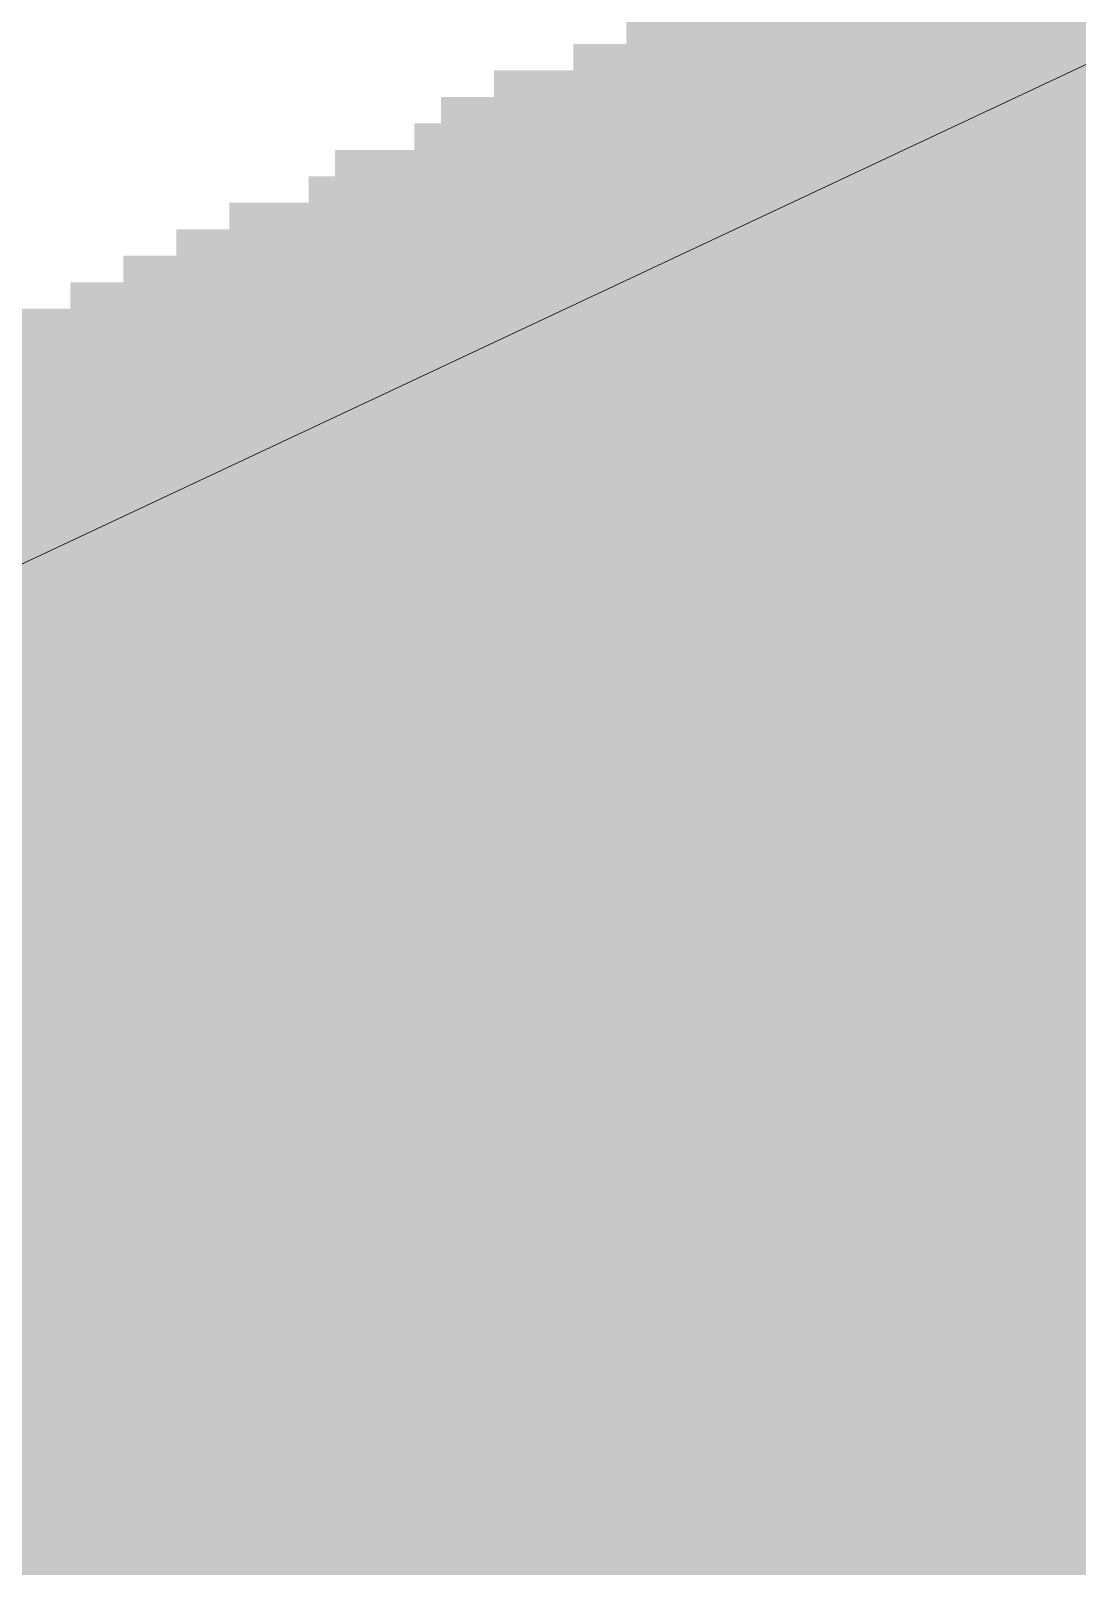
# Paper-space layout '03 3D Building and Roof' of a CAD drawing. Header units: millimetres. Extents: x 5 to 415, y 5 to 292.
# Drawn here: x 237.64 to 241.45, y 79 to 84.59 of the extents above; entities that cross this region are included whole.
import ezdxf

# ---------------------------------------------------------------- set-up
doc = ezdxf.new("R2010")
doc.units = ezdxf.units.MM
doc.layers.add('EXISTING', color=7, linetype='Continuous')
doc.layers.add('IMAGES', color=7, linetype='Continuous')

# ---------------------------------------------------------------- blocks, each defined once
blk = doc.blocks.new('SHEET_03')
at = {"layer": 'EXISTING', "color": 250, "lineweight": 9}
blk.add_line((226.0519, 77.2264), (265.0701, 95.5444), dxfattribs=at)
at = {"layer": 'IMAGES', "color": 7}
for points in [[(239.8036, 84.5424), (239.9, 84.5424), (239.8036, 84.6388), (239.9, 84.6388)], [(239.9, 84.5424), (239.9964, 84.5424), (239.9, 84.6388), (239.9964, 84.6388)], [(239.9964, 84.5424), (240.0927, 84.5424), (239.9964, 84.6388), (240.0927, 84.6388)], [(240.0927, 84.5424), (240.1891, 84.5424), (240.0927, 84.6388), (240.1891, 84.6388)], [(240.1891, 84.5424), (241.4418, 84.5424), (240.1891, 84.6388), (241.4418, 84.6388)], [(241.4418, 84.5424), (241.6345, 84.5424), (241.4418, 84.6388), (241.6345, 84.6388)], [(239.6109, 84.446), (239.7073, 84.446), (239.6109, 84.5424), (239.7073, 84.5424)], [(239.7073, 84.446), (239.8036, 84.446), (239.7073, 84.5424), (239.8036, 84.5424)], [(239.8036, 84.446), (239.9, 84.446), (239.8036, 84.5424), (239.9, 84.5424)], [(239.9, 84.446), (239.9964, 84.446), (239.9, 84.5424), (239.9964, 84.5424)], [(239.9964, 84.446), (240.0927, 84.446), (239.9964, 84.5424), (240.0927, 84.5424)], [(240.0927, 84.446), (241.1527, 84.446), (240.0927, 84.5424), (241.1527, 84.5424)], [(241.1527, 84.446), (241.2491, 84.446), (241.1527, 84.5424), (241.2491, 84.5424)], [(241.2491, 84.446), (241.3455, 84.446), (241.2491, 84.5424), (241.3455, 84.5424)], [(241.3455, 84.446), (241.4418, 84.446), (241.3455, 84.5424), (241.4418, 84.5424)], [(241.4418, 84.446), (241.5382, 84.446), (241.4418, 84.5424), (241.5382, 84.5424)], [(239.3218, 84.3496), (239.5145, 84.3496), (239.3218, 84.446), (239.5145, 84.446)], [(239.5145, 84.3496), (239.6109, 84.3496), (239.5145, 84.446), (239.6109, 84.446)], [(239.6109, 84.3496), (239.8036, 84.3496), (239.6109, 84.446), (239.8036, 84.446)], [(239.8036, 84.3496), (239.9, 84.3496), (239.8036, 84.446), (239.9, 84.446)], [(239.9, 84.3496), (241.0564, 84.3496), (239.9, 84.446), (241.0564, 84.446)], [(241.0564, 84.3496), (241.1527, 84.3496), (241.0564, 84.446), (241.1527, 84.446)], [(241.1527, 84.3496), (241.2491, 84.3496), (241.1527, 84.446), (241.2491, 84.446)], [(241.2491, 84.3496), (241.3455, 84.3496), (241.2491, 84.446), (241.3455, 84.446)], [(241.3455, 84.3496), (241.4418, 84.3496), (241.3455, 84.446), (241.4418, 84.446)], [(241.4418, 84.3496), (241.5382, 84.3496), (241.4418, 84.446), (241.5382, 84.446)], [(239.1291, 84.2532), (239.2255, 84.2532), (239.1291, 84.3496), (239.2255, 84.3496)], [(239.2255, 84.2532), (239.3218, 84.2532), (239.2255, 84.3496), (239.3218, 84.3496)], [(239.3218, 84.2532), (239.4182, 84.2532), (239.3218, 84.3496), (239.4182, 84.3496)], [(239.4182, 84.2532), (239.5145, 84.2532), (239.4182, 84.3496), (239.5145, 84.3496)], [(239.5145, 84.2532), (240.7673, 84.2532), (239.5145, 84.3496), (240.7673, 84.3496)], [(240.7673, 84.2532), (240.96, 84.2532), (240.7673, 84.3496), (240.96, 84.3496)], [(240.96, 84.2532), (241.0564, 84.2532), (240.96, 84.3496), (241.0564, 84.3496)], [(241.0564, 84.2532), (241.1527, 84.2532), (241.0564, 84.3496), (241.1527, 84.3496)], [(241.1527, 84.2532), (241.2491, 84.2532), (241.1527, 84.3496), (241.2491, 84.3496)], [(241.2491, 84.2532), (241.3455, 84.2532), (241.2491, 84.3496), (241.3455, 84.3496)], [(241.3455, 84.2532), (241.4418, 84.2532), (241.3455, 84.3496), (241.4418, 84.3496)], [(241.4418, 84.2532), (241.5382, 84.2532), (241.4418, 84.3496), (241.5382, 84.3496)], [(239.0327, 84.1568), (239.1291, 84.1568), (239.0327, 84.2532), (239.1291, 84.2532)], [(239.1291, 84.1568), (239.2255, 84.1568), (239.1291, 84.2532), (239.2255, 84.2532)], [(239.2255, 84.1568), (239.3218, 84.1568), (239.2255, 84.2532), (239.3218, 84.2532)], [(239.3218, 84.1568), (239.4182, 84.1568), (239.3218, 84.2532), (239.4182, 84.2532)], [(239.4182, 84.1568), (240.6709, 84.1568), (239.4182, 84.2532), (240.6709, 84.2532)], [(240.6709, 84.1568), (240.7673, 84.1568), (240.6709, 84.2532), (240.7673, 84.2532)], [(240.7673, 84.1568), (240.8636, 84.1568), (240.7673, 84.2532), (240.8636, 84.2532)], [(240.8636, 84.1568), (240.96, 84.1568), (240.8636, 84.2532), (240.96, 84.2532)], [(240.96, 84.1568), (241.1527, 84.1568), (240.96, 84.2532), (241.1527, 84.2532)], [(241.1527, 84.1568), (241.2491, 84.1568), (241.1527, 84.2532), (241.2491, 84.2532)], [(241.2491, 84.1568), (241.3455, 84.1568), (241.2491, 84.2532), (241.3455, 84.2532)], [(241.3455, 84.1568), (241.4418, 84.1568), (241.3455, 84.2532), (241.4418, 84.2532)], [(241.4418, 84.1568), (243.1764, 84.1568), (241.4418, 84.2532), (243.1764, 84.2532)], [(238.7436, 84.0604), (238.9364, 84.0604), (238.7436, 84.1568), (238.9364, 84.1568)], [(238.9364, 84.0604), (239.1291, 84.0604), (238.9364, 84.1568), (239.1291, 84.1568)], [(239.1291, 84.0604), (239.2255, 84.0604), (239.1291, 84.1568), (239.2255, 84.1568)], [(239.2255, 84.0604), (239.3218, 84.0604), (239.2255, 84.1568), (239.3218, 84.1568)], [(239.3218, 84.0604), (240.2855, 84.0604), (239.3218, 84.1568), (240.2855, 84.1568)], [(240.2855, 84.0604), (240.3818, 84.0604), (240.2855, 84.1568), (240.3818, 84.1568)], [(240.3818, 84.0604), (240.5745, 84.0604), (240.3818, 84.1568), (240.5745, 84.1568)], [(240.5745, 84.0604), (240.6709, 84.0604), (240.5745, 84.1568), (240.6709, 84.1568)], [(240.6709, 84.0604), (240.7673, 84.0604), (240.6709, 84.1568), (240.7673, 84.1568)], [(240.7673, 84.0604), (240.8636, 84.0604), (240.7673, 84.1568), (240.8636, 84.1568)], [(240.8636, 84.0604), (240.96, 84.0604), (240.8636, 84.1568), (240.96, 84.1568)], [(240.96, 84.0604), (241.2491, 84.0604), (240.96, 84.1568), (241.2491, 84.1568)], [(241.2491, 84.0604), (242.9836, 84.0604), (241.2491, 84.1568), (242.9836, 84.1568)], [(238.6473, 83.964), (238.7436, 83.964), (238.6473, 84.0604), (238.7436, 84.0604)], [(238.7436, 83.964), (238.9364, 83.964), (238.7436, 84.0604), (238.9364, 84.0604)], [(238.9364, 83.964), (239.0327, 83.964), (238.9364, 84.0604), (239.0327, 84.0604)], [(239.0327, 83.964), (240.1891, 83.964), (239.0327, 84.0604), (240.1891, 84.0604)], [(240.1891, 83.964), (240.2855, 83.964), (240.1891, 84.0604), (240.2855, 84.0604)], [(240.2855, 83.964), (240.3818, 83.964), (240.2855, 84.0604), (240.3818, 84.0604)], [(240.3818, 83.964), (240.4782, 83.964), (240.3818, 84.0604), (240.4782, 84.0604)], [(240.4782, 83.8676), (240.5745, 83.8676), (240.4782, 84.0604), (240.5745, 84.0604)], [(240.5745, 83.964), (240.6709, 83.964), (240.5745, 84.0604), (240.6709, 84.0604)], [(240.6709, 83.964), (240.8636, 83.964), (240.6709, 84.0604), (240.8636, 84.0604)], [(240.8636, 83.964), (240.96, 83.964), (240.8636, 84.0604), (240.96, 84.0604)], [(240.96, 83.964), (242.8873, 83.964), (240.96, 84.0604), (242.8873, 84.0604)], [(238.3582, 83.8676), (238.4545, 83.8676), (238.3582, 83.964), (238.4545, 83.964)], [(238.4545, 83.8676), (238.5509, 83.8676), (238.4545, 83.964), (238.5509, 83.964)], [(238.5509, 83.8676), (238.7436, 83.8676), (238.5509, 83.964), (238.7436, 83.964)], [(238.7436, 83.8676), (238.9364, 83.8676), (238.7436, 83.964), (238.9364, 83.964)], [(238.9364, 83.8676), (239.9, 83.8676), (238.9364, 83.964), (239.9, 83.964)], [(239.9, 83.8676), (240.0927, 83.8676), (239.9, 83.964), (240.0927, 83.964)], [(240.0927, 83.8676), (240.1891, 83.8676), (240.0927, 83.964), (240.1891, 83.964)], [(240.1891, 83.8676), (240.2855, 83.8676), (240.1891, 83.964), (240.2855, 83.964)], [(240.2855, 83.8676), (240.4782, 83.8676), (240.2855, 83.964), (240.4782, 83.964)], [(240.5745, 83.8676), (240.6709, 83.8676), (240.5745, 83.964), (240.6709, 83.964)], [(240.6709, 83.8676), (240.8636, 83.8676), (240.6709, 83.964), (240.8636, 83.964)], [(240.8636, 83.8676), (242.5018, 83.8676), (240.8636, 83.964), (242.5018, 83.964)], [(238.1655, 83.7712), (238.2618, 83.7712), (238.1655, 83.8676), (238.2618, 83.8676)], [(238.2618, 83.7712), (238.3582, 83.7712), (238.2618, 83.8676), (238.3582, 83.8676)], [(238.3582, 83.7712), (238.4545, 83.7712), (238.3582, 83.8676), (238.4545, 83.8676)], [(238.4545, 83.7712), (239.7073, 83.7712), (238.4545, 83.8676), (239.7073, 83.8676)], [(239.7073, 83.6748), (239.8036, 83.6748), (239.7073, 83.8676), (239.8036, 83.8676)], [(239.8036, 83.7712), (239.9, 83.7712), (239.8036, 83.8676), (239.9, 83.8676)], [(239.9, 83.7712), (239.9964, 83.7712), (239.9, 83.8676), (239.9964, 83.8676)], [(239.9964, 83.7712), (240.0927, 83.7712), (239.9964, 83.8676), (240.0927, 83.8676)], [(240.0927, 83.6748), (240.1891, 83.6748), (240.0927, 83.8676), (240.1891, 83.8676)], [(240.1891, 83.7712), (240.2855, 83.7712), (240.1891, 83.8676), (240.2855, 83.8676)], [(240.2855, 83.7712), (240.3818, 83.7712), (240.2855, 83.8676), (240.3818, 83.8676)], [(240.3818, 83.7712), (240.4782, 83.7712), (240.3818, 83.8676), (240.4782, 83.8676)], [(240.4782, 83.7712), (240.5745, 83.7712), (240.4782, 83.8676), (240.5745, 83.8676)], [(240.5745, 83.7712), (242.5018, 83.7712), (240.5745, 83.8676), (242.5018, 83.8676)], [(237.9727, 83.6748), (238.0691, 83.6748), (237.9727, 83.7712), (238.0691, 83.7712)], [(238.0691, 83.6748), (238.1655, 83.6748), (238.0691, 83.7712), (238.1655, 83.7712)], [(238.1655, 83.6748), (238.2618, 83.6748), (238.1655, 83.7712), (238.2618, 83.7712)], [(238.2618, 83.6748), (238.3582, 83.6748), (238.2618, 83.7712), (238.3582, 83.7712)], [(238.3582, 83.6748), (239.6109, 83.6748), (238.3582, 83.7712), (239.6109, 83.7712)], [(239.6109, 83.6748), (239.7073, 83.6748), (239.6109, 83.7712), (239.7073, 83.7712)], [(239.8036, 83.6748), (239.9, 83.6748), (239.8036, 83.7712), (239.9, 83.7712)], [(239.9, 83.6748), (240.0927, 83.6748), (239.9, 83.7712), (240.0927, 83.7712)], [(240.1891, 83.6748), (240.2855, 83.6748), (240.1891, 83.7712), (240.2855, 83.7712)], [(240.2855, 83.6748), (240.3818, 83.6748), (240.2855, 83.7712), (240.3818, 83.7712)], [(240.3818, 83.6748), (242.4055, 83.6748), (240.3818, 83.7712), (242.4055, 83.7712)], [(237.78, 83.5784), (237.8764, 83.5784), (237.78, 83.6748), (237.8764, 83.6748)], [(237.8764, 83.5784), (237.9727, 83.5784), (237.8764, 83.6748), (237.9727, 83.6748)], [(237.9727, 83.5784), (238.0691, 83.5784), (237.9727, 83.6748), (238.0691, 83.6748)], [(238.0691, 83.5784), (238.1655, 83.5784), (238.0691, 83.6748), (238.1655, 83.6748)], [(238.1655, 83.5784), (239.3218, 83.5784), (238.1655, 83.6748), (239.3218, 83.6748)], [(239.3218, 83.5784), (239.4182, 83.5784), (239.3218, 83.6748), (239.4182, 83.6748)], [(239.4182, 83.5784), (239.5145, 83.5784), (239.4182, 83.6748), (239.5145, 83.6748)], [(239.5145, 83.5784), (239.6109, 83.5784), (239.5145, 83.6748), (239.6109, 83.6748)], [(239.6109, 83.5784), (239.7073, 83.5784), (239.6109, 83.6748), (239.7073, 83.6748)], [(239.7073, 83.5784), (239.9964, 83.5784), (239.7073, 83.6748), (239.9964, 83.6748)], [(239.9964, 83.5784), (240.1891, 83.5784), (239.9964, 83.6748), (240.1891, 83.6748)], [(240.1891, 83.5784), (242.1164, 83.5784), (240.1891, 83.6748), (242.1164, 83.6748)], [(237.4909, 83.482), (237.6836, 83.482), (237.4909, 83.5784), (237.6836, 83.5784)], [(237.6836, 83.482), (237.78, 83.482), (237.6836, 83.5784), (237.78, 83.5784)], [(237.78, 83.482), (237.9727, 83.482), (237.78, 83.5784), (237.9727, 83.5784)], [(237.9727, 83.482), (239.1291, 83.482), (237.9727, 83.5784), (239.1291, 83.5784)], [(239.1291, 83.482), (239.2255, 83.482), (239.1291, 83.5784), (239.2255, 83.5784)], [(239.2255, 83.482), (239.3218, 83.482), (239.2255, 83.5784), (239.3218, 83.5784)], [(239.3218, 83.482), (239.4182, 83.482), (239.3218, 83.5784), (239.4182, 83.5784)], [(239.4182, 83.482), (239.5145, 83.482), (239.4182, 83.5784), (239.5145, 83.5784)], [(239.5145, 83.482), (239.6109, 83.482), (239.5145, 83.5784), (239.6109, 83.5784)], [(239.6109, 83.482), (239.7073, 83.482), (239.6109, 83.5784), (239.7073, 83.5784)], [(239.7073, 83.482), (239.8036, 83.482), (239.7073, 83.5784), (239.8036, 83.5784)], [(239.8036, 83.482), (239.9964, 83.482), (239.8036, 83.5784), (239.9964, 83.5784)], [(239.9964, 83.482), (241.8273, 83.482), (239.9964, 83.5784), (241.8273, 83.5784)], [(237.5873, 83.3856), (237.78, 83.3856), (237.5873, 83.482), (237.78, 83.482)], [(237.78, 83.3856), (238.9364, 83.3856), (237.78, 83.482), (238.9364, 83.482)], [(238.9364, 83.3856), (239.0327, 83.3856), (238.9364, 83.482), (239.0327, 83.482)], [(239.0327, 83.3856), (239.1291, 83.3856), (239.0327, 83.482), (239.1291, 83.482)], [(239.1291, 83.3856), (239.2255, 83.3856), (239.1291, 83.482), (239.2255, 83.482)], [(239.2255, 83.3856), (239.5145, 83.3856), (239.2255, 83.482), (239.5145, 83.482)], [(239.5145, 83.3856), (239.6109, 83.3856), (239.5145, 83.482), (239.6109, 83.482)], [(239.6109, 83.3856), (239.7073, 83.3856), (239.6109, 83.482), (239.7073, 83.482)], [(239.7073, 83.3856), (241.6345, 83.3856), (239.7073, 83.482), (241.6345, 83.482)], [(237.5873, 83.2892), (238.7436, 83.2892), (237.5873, 83.3856), (238.7436, 83.3856)], [(238.7436, 83.2892), (238.84, 83.2892), (238.7436, 83.3856), (238.84, 83.3856)], [(238.84, 83.2892), (238.9364, 83.2892), (238.84, 83.3856), (238.9364, 83.3856)], [(238.9364, 83.2892), (239.0327, 83.2892), (238.9364, 83.3856), (239.0327, 83.3856)], [(239.0327, 83.2892), (239.1291, 83.2892), (239.0327, 83.3856), (239.1291, 83.3856)], [(239.1291, 83.2892), (239.2255, 83.2892), (239.1291, 83.3856), (239.2255, 83.3856)], [(239.2255, 83.2892), (239.3218, 83.2892), (239.2255, 83.3856), (239.3218, 83.3856)], [(239.3218, 83.2892), (239.4182, 83.2892), (239.3218, 83.3856), (239.4182, 83.3856)], [(239.4182, 83.2892), (239.5145, 83.2892), (239.4182, 83.3856), (239.5145, 83.3856)], [(239.5145, 83.2892), (241.2491, 83.2892), (239.5145, 83.3856), (241.2491, 83.3856)], [(241.2491, 83.2892), (241.3455, 83.2892), (241.2491, 83.3856), (241.3455, 83.3856)], [(241.3455, 83.2892), (241.5382, 83.2892), (241.3455, 83.3856), (241.5382, 83.3856)], [(237.2982, 83.1928), (238.5509, 83.1928), (237.2982, 83.2892), (238.5509, 83.2892)], [(238.5509, 83.1928), (238.6473, 83.1928), (238.5509, 83.2892), (238.6473, 83.2892)], [(238.6473, 83.1928), (238.7436, 83.1928), (238.6473, 83.2892), (238.7436, 83.2892)], [(238.7436, 83.1928), (238.84, 83.1928), (238.7436, 83.2892), (238.84, 83.2892)], [(238.84, 83.1928), (239.1291, 83.1928), (238.84, 83.2892), (239.1291, 83.2892)], [(239.1291, 83.1928), (239.2255, 83.1928), (239.1291, 83.2892), (239.2255, 83.2892)], [(239.2255, 83.1928), (239.4182, 83.1928), (239.2255, 83.2892), (239.4182, 83.2892)], [(239.4182, 83.1928), (241.2491, 83.1928), (239.4182, 83.2892), (241.2491, 83.2892)], [(241.2491, 83.1928), (241.3455, 83.1928), (241.2491, 83.2892), (241.3455, 83.2892)], [(241.3455, 83.0964), (241.4418, 83.0964), (241.3455, 83.2892), (241.4418, 83.2892)], [(241.4418, 83.1928), (241.5382, 83.1928), (241.4418, 83.2892), (241.5382, 83.2892)], [(237.1055, 83.0964), (238.3582, 83.0964), (237.1055, 83.1928), (238.3582, 83.1928)], [(238.3582, 83.0964), (238.4545, 83.0964), (238.3582, 83.1928), (238.4545, 83.1928)], [(238.4545, 83.0964), (238.5509, 83.0964), (238.4545, 83.1928), (238.5509, 83.1928)], [(238.5509, 83.0964), (238.6473, 83.0964), (238.5509, 83.1928), (238.6473, 83.1928)], [(238.6473, 83.0964), (238.7436, 83.0964), (238.6473, 83.1928), (238.7436, 83.1928)], [(238.7436, 83.0964), (238.84, 83.0964), (238.7436, 83.1928), (238.84, 83.1928)], [(238.84, 83.0964), (238.9364, 83.0964), (238.84, 83.1928), (238.9364, 83.1928)], [(238.9364, 83.0964), (239.0327, 83.0964), (238.9364, 83.1928), (239.0327, 83.1928)], [(239.0327, 83.0964), (239.1291, 83.0964), (239.0327, 83.1928), (239.1291, 83.1928)], [(239.1291, 83.0964), (241.1527, 83.0964), (239.1291, 83.1928), (241.1527, 83.1928)], [(241.1527, 83.0964), (241.2491, 83.0964), (241.1527, 83.1928), (241.2491, 83.1928)], [(241.2491, 83.0964), (241.3455, 83.0964), (241.2491, 83.1928), (241.3455, 83.1928)], [(241.4418, 83.0964), (246.1636, 83.0964), (241.4418, 83.1928), (246.1636, 83.1928)], [(237.0091, 83), (238.1655, 83), (237.0091, 83.0964), (238.1655, 83.0964)], [(238.1655, 83), (238.2618, 83), (238.1655, 83.0964), (238.2618, 83.0964)], [(238.2618, 83), (238.3582, 83), (238.2618, 83.0964), (238.3582, 83.0964)], [(238.3582, 83), (238.4545, 83), (238.3582, 83.0964), (238.4545, 83.0964)], [(238.4545, 83), (238.5509, 83), (238.4545, 83.0964), (238.5509, 83.0964)], [(238.5509, 83), (238.6473, 83), (238.5509, 83.0964), (238.6473, 83.0964)], [(238.6473, 83), (238.7436, 83), (238.6473, 83.0964), (238.7436, 83.0964)], [(238.7436, 83), (238.84, 83), (238.7436, 83.0964), (238.84, 83.0964)], [(238.84, 83), (239.0327, 83), (238.84, 83.0964), (239.0327, 83.0964)], [(239.0327, 83), (240.8636, 83), (239.0327, 83.0964), (240.8636, 83.0964)], [(240.8636, 83), (240.96, 83), (240.8636, 83.0964), (240.96, 83.0964)], [(240.96, 83), (241.0564, 83), (240.96, 83.0964), (241.0564, 83.0964)], [(241.0564, 83), (241.1527, 83), (241.0564, 83.0964), (241.1527, 83.0964)], [(241.1527, 83), (241.2491, 83), (241.1527, 83.0964), (241.2491, 83.0964)], [(241.2491, 83), (241.3455, 83), (241.2491, 83.0964), (241.3455, 83.0964)], [(241.3455, 83), (246.1636, 83), (241.3455, 83.0964), (246.1636, 83.0964)], [(236.72, 82.9036), (237.8764, 82.9036), (236.72, 83), (237.8764, 83)], [(237.8764, 82.9036), (238.0691, 82.9036), (237.8764, 83), (238.0691, 83)], [(238.0691, 82.9036), (238.1655, 82.9036), (238.0691, 83), (238.1655, 83)], [(238.1655, 82.9036), (238.2618, 82.9036), (238.1655, 83), (238.2618, 83)], [(238.2618, 82.9036), (238.3582, 82.9036), (238.2618, 83), (238.3582, 83)], [(238.3582, 82.9036), (238.4545, 82.9036), (238.3582, 83), (238.4545, 83)], [(238.4545, 82.9036), (238.5509, 82.9036), (238.4545, 83), (238.5509, 83)], [(238.5509, 82.9036), (238.6473, 82.9036), (238.5509, 83), (238.6473, 83)], [(238.6473, 82.9036), (240.6709, 82.9036), (238.6473, 83), (240.6709, 83)], [(240.6709, 82.9036), (240.8636, 82.9036), (240.6709, 83), (240.8636, 83)], [(240.8636, 82.9036), (240.96, 82.9036), (240.8636, 83), (240.96, 83)], [(240.96, 82.8072), (245.7782, 82.8072), (240.96, 83), (245.7782, 83)], [(236.5273, 82.8072), (237.78, 82.8072), (236.5273, 82.9036), (237.78, 82.9036)], [(237.78, 82.8072), (237.8764, 82.8072), (237.78, 82.9036), (237.8764, 82.9036)], [(237.8764, 82.8072), (237.9727, 82.8072), (237.8764, 82.9036), (237.9727, 82.9036)], [(237.9727, 82.8072), (238.0691, 82.8072), (237.9727, 82.9036), (238.0691, 82.9036)], [(238.0691, 82.8072), (238.1655, 82.8072), (238.0691, 82.9036), (238.1655, 82.9036)], [(238.1655, 82.8072), (238.2618, 82.8072), (238.1655, 82.9036), (238.2618, 82.9036)], [(238.2618, 82.8072), (238.3582, 82.8072), (238.2618, 82.9036), (238.3582, 82.9036)], [(238.3582, 82.8072), (238.4545, 82.8072), (238.3582, 82.9036), (238.4545, 82.9036)], [(238.4545, 82.8072), (238.5509, 82.8072), (238.4545, 82.9036), (238.5509, 82.9036)], [(238.5509, 82.8072), (240.3818, 82.8072), (238.5509, 82.9036), (240.3818, 82.9036)], [(240.3818, 82.8072), (240.4782, 82.8072), (240.3818, 82.9036), (240.4782, 82.9036)], [(240.4782, 82.8072), (240.5745, 82.8072), (240.4782, 82.9036), (240.5745, 82.9036)], [(240.5745, 82.8072), (240.6709, 82.8072), (240.5745, 82.9036), (240.6709, 82.9036)], [(240.6709, 82.8072), (240.8636, 82.8072), (240.6709, 82.9036), (240.8636, 82.9036)], [(240.8636, 82.8072), (240.96, 82.8072), (240.8636, 82.9036), (240.96, 82.9036)], [(237.4909, 82.7108), (237.6836, 82.7108), (237.4909, 82.8072), (237.6836, 82.8072)], [(237.6836, 82.7108), (237.78, 82.7108), (237.6836, 82.8072), (237.78, 82.8072)], [(237.78, 82.7108), (237.8764, 82.7108), (237.78, 82.8072), (237.8764, 82.8072)], [(237.8764, 82.7108), (237.9727, 82.7108), (237.8764, 82.8072), (237.9727, 82.8072)], [(237.9727, 82.7108), (238.0691, 82.7108), (237.9727, 82.8072), (238.0691, 82.8072)], [(238.0691, 82.7108), (238.1655, 82.7108), (238.0691, 82.8072), (238.1655, 82.8072)], [(238.1655, 82.7108), (238.2618, 82.7108), (238.1655, 82.8072), (238.2618, 82.8072)], [(238.2618, 82.7108), (240.2855, 82.7108), (238.2618, 82.8072), (240.2855, 82.8072)], [(240.2855, 82.7108), (240.3818, 82.7108), (240.2855, 82.8072), (240.3818, 82.8072)], [(240.3818, 82.7108), (240.4782, 82.7108), (240.3818, 82.8072), (240.4782, 82.8072)], [(240.4782, 82.7108), (240.6709, 82.7108), (240.4782, 82.8072), (240.6709, 82.8072)], [(240.6709, 82.7108), (245.3927, 82.7108), (240.6709, 82.8072), (245.3927, 82.8072)], [(237.5873, 82.6144), (237.6836, 82.6144), (237.5873, 82.7108), (237.6836, 82.7108)], [(237.6836, 82.6144), (237.78, 82.6144), (237.6836, 82.7108), (237.78, 82.7108)], [(237.78, 82.6144), (237.8764, 82.6144), (237.78, 82.7108), (237.8764, 82.7108)], [(237.8764, 82.6144), (237.9727, 82.6144), (237.8764, 82.7108), (237.9727, 82.7108)], [(237.9727, 82.6144), (238.1655, 82.6144), (237.9727, 82.7108), (238.1655, 82.7108)], [(238.1655, 82.6144), (239.9964, 82.6144), (238.1655, 82.7108), (239.9964, 82.7108)], [(239.9964, 82.6144), (240.0927, 82.6144), (239.9964, 82.7108), (240.0927, 82.7108)], [(240.0927, 82.6144), (240.1891, 82.6144), (240.0927, 82.7108), (240.1891, 82.7108)], [(240.1891, 82.6144), (240.2855, 82.6144), (240.1891, 82.7108), (240.2855, 82.7108)], [(240.2855, 82.6144), (240.3818, 82.6144), (240.2855, 82.7108), (240.3818, 82.7108)], [(240.3818, 82.6144), (245.2, 82.6144), (240.3818, 82.7108), (245.2, 82.7108)], [(237.5873, 82.518), (237.6836, 82.518), (237.5873, 82.6144), (237.6836, 82.6144)], [(237.6836, 82.518), (237.78, 82.518), (237.6836, 82.6144), (237.78, 82.6144)], [(237.78, 82.518), (237.9727, 82.518), (237.78, 82.6144), (237.9727, 82.6144)], [(237.9727, 82.518), (239.9964, 82.518), (237.9727, 82.6144), (239.9964, 82.6144)], [(239.9964, 82.518), (240.0927, 82.518), (239.9964, 82.6144), (240.0927, 82.6144)], [(240.0927, 82.518), (240.1891, 82.518), (240.0927, 82.6144), (240.1891, 82.6144)], [(240.1891, 82.518), (245.1036, 82.518), (240.1891, 82.6144), (245.1036, 82.6144)], [(237.5873, 82.4216), (237.6836, 82.4216), (237.5873, 82.518), (237.6836, 82.518)], [(237.6836, 82.4216), (239.4182, 82.4216), (237.6836, 82.518), (239.4182, 82.518)], [(239.4182, 82.4216), (239.5145, 82.4216), (239.4182, 82.518), (239.5145, 82.518)], [(239.5145, 82.4216), (239.7073, 82.4216), (239.5145, 82.518), (239.7073, 82.518)], [(239.7073, 82.4216), (239.8036, 82.4216), (239.7073, 82.518), (239.8036, 82.518)], [(239.8036, 82.4216), (239.9, 82.4216), (239.8036, 82.518), (239.9, 82.518)], [(239.9, 82.4216), (239.9964, 82.4216), (239.9, 82.518), (239.9964, 82.518)], [(239.9964, 82.4216), (240.0927, 82.4216), (239.9964, 82.518), (240.0927, 82.518)], [(240.0927, 82.4216), (244.8145, 82.4216), (240.0927, 82.518), (244.8145, 82.518)], [(237.4909, 82.3252), (239.3218, 82.3252), (237.4909, 82.4216), (239.3218, 82.4216)], [(239.3218, 82.3252), (239.6109, 82.3252), (239.3218, 82.4216), (239.6109, 82.4216)], [(239.6109, 82.3252), (239.7073, 82.3252), (239.6109, 82.4216), (239.7073, 82.4216)], [(239.7073, 82.3252), (239.8036, 82.3252), (239.7073, 82.4216), (239.8036, 82.4216)], [(239.8036, 82.3252), (244.6218, 82.3252), (239.8036, 82.4216), (244.6218, 82.4216)], [(237.2982, 82.2288), (238.9364, 82.2288), (237.2982, 82.3252), (238.9364, 82.3252)], [(238.9364, 82.2288), (239.0327, 82.2288), (238.9364, 82.3252), (239.0327, 82.3252)], [(239.0327, 82.2288), (239.2255, 82.2288), (239.0327, 82.3252), (239.2255, 82.3252)], [(239.2255, 82.2288), (239.3218, 82.2288), (239.2255, 82.3252), (239.3218, 82.3252)], [(239.3218, 82.2288), (239.5145, 82.2288), (239.3218, 82.3252), (239.5145, 82.3252)], [(239.5145, 82.2288), (239.7073, 82.2288), (239.5145, 82.3252), (239.7073, 82.3252)], [(239.7073, 82.2288), (244.3327, 82.2288), (239.7073, 82.3252), (244.3327, 82.3252)], [(237.1055, 82.1324), (238.84, 82.1324), (237.1055, 82.2288), (238.84, 82.2288)], [(238.84, 82.1324), (238.9364, 82.1324), (238.84, 82.2288), (238.9364, 82.2288)], [(238.9364, 82.036), (239.1291, 82.036), (238.9364, 82.2288), (239.1291, 82.2288)], [(239.1291, 82.1324), (239.3218, 82.1324), (239.1291, 82.2288), (239.3218, 82.2288)], [(239.3218, 82.1324), (239.4182, 82.1324), (239.3218, 82.2288), (239.4182, 82.2288)], [(239.4182, 82.1324), (239.5145, 82.1324), (239.4182, 82.2288), (239.5145, 82.2288)], [(239.5145, 82.1324), (244.2364, 82.1324), (239.5145, 82.2288), (244.2364, 82.2288)], [(236.9127, 82.036), (238.84, 82.036), (236.9127, 82.1324), (238.84, 82.1324)], [(238.84, 82.036), (238.9364, 82.036), (238.84, 82.1324), (238.9364, 82.1324)], [(239.1291, 82.036), (239.2255, 82.036), (239.1291, 82.1324), (239.2255, 82.1324)], [(239.2255, 82.036), (243.9473, 82.036), (239.2255, 82.1324), (243.9473, 82.1324)], [(236.5273, 81.9396), (238.6473, 81.9396), (236.5273, 82.036), (238.6473, 82.036)], [(238.6473, 81.9396), (238.7436, 81.9396), (238.6473, 82.036), (238.7436, 82.036)], [(238.7436, 81.9396), (238.84, 81.9396), (238.7436, 82.036), (238.84, 82.036)], [(238.84, 81.9396), (238.9364, 81.9396), (238.84, 82.036), (238.9364, 82.036)], [(238.9364, 81.9396), (239.0327, 81.9396), (238.9364, 82.036), (239.0327, 82.036)], [(239.0327, 81.9396), (239.1291, 81.9396), (239.0327, 82.036), (239.1291, 82.036)], [(239.1291, 81.9396), (243.8509, 81.9396), (239.1291, 82.036), (243.8509, 82.036)], [(236.5273, 81.8432), (238.3582, 81.8432), (236.5273, 81.9396), (238.3582, 81.9396)], [(238.3582, 81.8432), (238.4545, 81.8432), (238.3582, 81.9396), (238.4545, 81.9396)], [(238.4545, 81.8432), (238.5509, 81.8432), (238.4545, 81.9396), (238.5509, 81.9396)], [(238.5509, 81.8432), (238.6473, 81.8432), (238.5509, 81.9396), (238.6473, 81.9396)], [(238.6473, 81.8432), (238.84, 81.8432), (238.6473, 81.9396), (238.84, 81.9396)], [(238.84, 81.8432), (238.9364, 81.8432), (238.84, 81.9396), (238.9364, 81.9396)], [(238.9364, 81.8432), (243.5618, 81.8432), (238.9364, 81.9396), (243.5618, 81.9396)], [(236.2382, 81.7468), (238.1655, 81.7468), (236.2382, 81.8432), (238.1655, 81.8432)], [(238.1655, 81.7468), (238.2618, 81.7468), (238.1655, 81.8432), (238.2618, 81.8432)], [(238.2618, 81.7468), (238.3582, 81.7468), (238.2618, 81.8432), (238.3582, 81.8432)], [(238.3582, 81.7468), (238.4545, 81.7468), (238.3582, 81.8432), (238.4545, 81.8432)], [(238.4545, 81.7468), (238.5509, 81.7468), (238.4545, 81.8432), (238.5509, 81.8432)], [(238.5509, 81.7468), (243.3691, 81.7468), (238.5509, 81.8432), (243.3691, 81.8432)], [(236.1418, 81.6504), (237.9727, 81.6504), (236.1418, 81.7468), (237.9727, 81.7468)], [(237.9727, 81.6504), (238.0691, 81.6504), (237.9727, 81.7468), (238.0691, 81.7468)], [(238.0691, 81.6504), (238.1655, 81.6504), (238.0691, 81.7468), (238.1655, 81.7468)], [(238.1655, 81.6504), (238.2618, 81.6504), (238.1655, 81.7468), (238.2618, 81.7468)], [(238.2618, 81.6504), (238.3582, 81.6504), (238.2618, 81.7468), (238.3582, 81.7468)], [(238.3582, 81.6504), (243.08, 81.6504), (238.3582, 81.7468), (243.08, 81.7468)], [(237.5873, 81.554), (237.6836, 81.554), (237.5873, 81.6504), (237.6836, 81.6504)], [(237.6836, 81.554), (237.8764, 81.554), (237.6836, 81.6504), (237.8764, 81.6504)], [(237.8764, 81.554), (237.9727, 81.554), (237.8764, 81.6504), (237.9727, 81.6504)], [(237.9727, 81.554), (242.9836, 81.554), (237.9727, 81.6504), (242.9836, 81.6504)], [(237.5873, 81.3612), (237.6836, 81.3612), (237.5873, 81.554), (237.6836, 81.554)], [(237.6836, 81.4576), (237.78, 81.4576), (237.6836, 81.554), (237.78, 81.554)], [(237.78, 81.4576), (237.8764, 81.4576), (237.78, 81.554), (237.8764, 81.554)], [(237.8764, 81.4576), (237.9727, 81.4576), (237.8764, 81.554), (237.9727, 81.554)], [(237.9727, 81.4576), (242.7909, 81.4576), (237.9727, 81.554), (242.7909, 81.554)], [(237.6836, 81.3612), (237.78, 81.3612), (237.6836, 81.4576), (237.78, 81.4576)], [(237.78, 81.3612), (242.5018, 81.3612), (237.78, 81.4576), (242.5018, 81.4576)], [(237.5873, 81.2648), (237.6836, 81.2648), (237.5873, 81.3612), (237.6836, 81.3612)], [(237.6836, 81.2648), (242.5018, 81.2648), (237.6836, 81.3612), (242.5018, 81.3612)], [(237.2982, 81.1684), (242.02, 81.1684), (237.2982, 81.2648), (242.02, 81.2648)], [(237.2018, 81.072), (242.02, 81.072), (237.2018, 81.1684), (242.02, 81.1684)], [(237.1055, 80.9756), (241.6345, 80.9756), (237.1055, 81.072), (241.6345, 81.072)], [(236.8164, 80.8792), (241.6345, 80.8792), (236.8164, 80.9756), (241.6345, 80.9756)], [(236.72, 80.7827), (241.5382, 80.7827), (236.72, 80.8792), (241.5382, 80.8792)], [(236.2382, 80.6863), (241.4418, 80.6863), (236.2382, 80.7827), (241.4418, 80.7827)], [(241.4418, 79.0475), (241.5382, 79.0475), (241.4418, 80.7827), (241.5382, 80.7827)], [(236.0455, 80.4935), (241.4418, 80.4935), (236.0455, 80.6863), (241.4418, 80.6863)], [(235.66, 80.3971), (241.4418, 80.3971), (235.66, 80.4935), (241.4418, 80.4935)], [(235.4673, 80.3007), (241.4418, 80.3007), (235.4673, 80.3971), (241.4418, 80.3971)], [(235.3709, 80.2043), (241.4418, 80.2043), (235.3709, 80.3007), (241.4418, 80.3007)], [(234.9855, 80.1079), (241.4418, 80.1079), (234.9855, 80.2043), (241.4418, 80.2043)], [(234.8891, 80.0115), (241.0564, 80.0115), (234.8891, 80.1079), (241.0564, 80.1079)], [(241.0564, 80.0115), (241.1527, 80.0115), (241.0564, 80.1079), (241.1527, 80.1079)], [(241.1527, 80.0115), (241.2491, 80.0115), (241.1527, 80.1079), (241.2491, 80.1079)], [(241.2491, 80.0115), (241.4418, 80.0115), (241.2491, 80.1079), (241.4418, 80.1079)], [(234.7927, 79.9151), (240.96, 79.9151), (234.7927, 80.0115), (240.96, 80.0115)], [(240.96, 79.9151), (241.0564, 79.9151), (240.96, 80.0115), (241.0564, 80.0115)], [(241.0564, 79.9151), (241.1527, 79.9151), (241.0564, 80.0115), (241.1527, 80.0115)], [(241.1527, 79.9151), (241.2491, 79.9151), (241.1527, 80.0115), (241.2491, 80.0115)], [(241.2491, 79.8187), (241.3455, 79.8187), (241.2491, 80.0115), (241.3455, 80.0115)], [(241.3455, 79.8187), (241.4418, 79.8187), (241.3455, 80.0115), (241.4418, 80.0115)], [(234.4073, 79.8187), (240.8636, 79.8187), (234.4073, 79.9151), (240.8636, 79.9151)], [(240.8636, 79.8187), (240.96, 79.8187), (240.8636, 79.9151), (240.96, 79.9151)], [(240.96, 79.8187), (241.0564, 79.8187), (240.96, 79.9151), (241.0564, 79.9151)], [(241.0564, 79.8187), (241.2491, 79.8187), (241.0564, 79.9151), (241.2491, 79.9151)], [(234.3109, 79.7223), (240.4782, 79.7223), (234.3109, 79.8187), (240.4782, 79.8187)], [(240.4782, 79.7223), (240.6709, 79.7223), (240.4782, 79.8187), (240.6709, 79.8187)], [(240.6709, 79.7223), (240.8636, 79.7223), (240.6709, 79.8187), (240.8636, 79.8187)], [(240.8636, 79.7223), (240.96, 79.7223), (240.8636, 79.8187), (240.96, 79.8187)], [(240.96, 79.7223), (241.0564, 79.7223), (240.96, 79.8187), (241.0564, 79.8187)], [(241.0564, 79.7223), (241.1527, 79.7223), (241.0564, 79.8187), (241.1527, 79.8187)], [(241.1527, 79.7223), (241.2491, 79.7223), (241.1527, 79.8187), (241.2491, 79.8187)], [(241.2491, 79.7223), (241.4418, 79.7223), (241.2491, 79.8187), (241.4418, 79.8187)], [(234.2145, 79.6259), (240.3818, 79.6259), (234.2145, 79.7223), (240.3818, 79.7223)], [(240.3818, 79.6259), (240.4782, 79.6259), (240.3818, 79.7223), (240.4782, 79.7223)], [(240.4782, 79.6259), (240.6709, 79.6259), (240.4782, 79.7223), (240.6709, 79.7223)], [(240.6709, 79.6259), (240.7673, 79.6259), (240.6709, 79.7223), (240.7673, 79.7223)], [(240.7673, 79.6259), (240.96, 79.6259), (240.7673, 79.7223), (240.96, 79.7223)], [(240.96, 79.6259), (241.0564, 79.6259), (240.96, 79.7223), (241.0564, 79.7223)], [(241.0564, 79.6259), (241.4418, 79.6259), (241.0564, 79.7223), (241.4418, 79.7223)], [(233.8291, 79.5295), (240.2855, 79.5295), (233.8291, 79.6259), (240.2855, 79.6259)], [(240.2855, 79.5295), (240.3818, 79.5295), (240.2855, 79.6259), (240.3818, 79.6259)], [(240.3818, 79.5295), (240.4782, 79.5295), (240.3818, 79.6259), (240.4782, 79.6259)], [(240.4782, 79.5295), (240.5745, 79.5295), (240.4782, 79.6259), (240.5745, 79.6259)], [(240.5745, 79.5295), (240.6709, 79.5295), (240.5745, 79.6259), (240.6709, 79.6259)], [(240.6709, 79.5295), (240.7673, 79.5295), (240.6709, 79.6259), (240.7673, 79.6259)], [(240.7673, 79.5295), (241.4418, 79.5295), (240.7673, 79.6259), (241.4418, 79.6259)], [(233.6364, 79.4331), (239.9, 79.4331), (233.6364, 79.5295), (239.9, 79.5295)], [(239.9, 79.4331), (239.9964, 79.4331), (239.9, 79.5295), (239.9964, 79.5295)], [(239.9964, 79.4331), (240.0927, 79.4331), (239.9964, 79.5295), (240.0927, 79.5295)], [(240.0927, 79.4331), (240.3818, 79.4331), (240.0927, 79.5295), (240.3818, 79.5295)], [(240.3818, 79.4331), (240.4782, 79.4331), (240.3818, 79.5295), (240.4782, 79.5295)], [(240.4782, 79.4331), (240.6709, 79.4331), (240.4782, 79.5295), (240.6709, 79.5295)], [(240.6709, 79.4331), (241.4418, 79.4331), (240.6709, 79.5295), (241.4418, 79.5295)], [(233.54, 79.3367), (239.8036, 79.3367), (233.54, 79.4331), (239.8036, 79.4331)], [(239.8036, 79.3367), (239.9964, 79.3367), (239.8036, 79.4331), (239.9964, 79.4331)], [(239.9964, 79.3367), (240.0927, 79.3367), (239.9964, 79.4331), (240.0927, 79.4331)], [(240.0927, 79.3367), (240.1891, 79.3367), (240.0927, 79.4331), (240.1891, 79.4331)], [(240.1891, 79.3367), (241.4418, 79.3367), (240.1891, 79.4331), (241.4418, 79.4331)], [(233.2509, 79.2403), (239.7073, 79.2403), (233.2509, 79.3367), (239.7073, 79.3367)], [(239.7073, 79.2403), (239.8036, 79.2403), (239.7073, 79.3367), (239.8036, 79.3367)], [(239.8036, 79.2403), (239.9964, 79.2403), (239.8036, 79.3367), (239.9964, 79.3367)], [(239.9964, 79.2403), (240.0927, 79.2403), (239.9964, 79.3367), (240.0927, 79.3367)], [(240.0927, 79.2403), (241.4418, 79.2403), (240.0927, 79.3367), (241.4418, 79.3367)], [(233.1545, 79.1439), (239.2255, 79.1439), (233.1545, 79.2403), (239.2255, 79.2403)], [(239.2255, 79.1439), (239.3218, 79.1439), (239.2255, 79.2403), (239.3218, 79.2403)], [(239.3218, 79.1439), (239.8036, 79.1439), (239.3218, 79.2403), (239.8036, 79.2403)], [(239.8036, 79.1439), (239.9, 79.1439), (239.8036, 79.2403), (239.9, 79.2403)], [(239.9, 79.1439), (239.9964, 79.1439), (239.9, 79.2403), (239.9964, 79.2403)], [(239.9964, 79.1439), (241.4418, 79.1439), (239.9964, 79.2403), (241.4418, 79.2403)], [(232.9618, 79.0475), (239.1291, 79.0475), (232.9618, 79.1439), (239.1291, 79.1439)], [(239.1291, 79.0475), (239.2255, 79.0475), (239.1291, 79.1439), (239.2255, 79.1439)], [(239.2255, 79.0475), (239.3218, 79.0475), (239.2255, 79.1439), (239.3218, 79.1439)], [(239.3218, 78.9511), (239.4182, 78.9511), (239.3218, 79.1439), (239.4182, 79.1439)], [(239.4182, 79.0475), (241.4418, 79.0475), (239.4182, 79.1439), (241.4418, 79.1439)], [(232.48, 78.9511), (239.1291, 78.9511), (232.48, 79.0475), (239.1291, 79.0475)], [(239.1291, 78.9511), (239.2255, 78.9511), (239.1291, 79.0475), (239.2255, 79.0475)], [(239.2255, 78.9511), (239.3218, 78.9511), (239.2255, 79.0475), (239.3218, 79.0475)], [(239.4182, 78.9511), (239.5145, 78.9511), (239.4182, 79.0475), (239.5145, 79.0475)], [(239.5145, 78.9511), (241.1527, 78.9511), (239.5145, 79.0475), (241.1527, 79.0475)], [(241.1527, 78.9511), (241.4418, 78.9511), (241.1527, 79.0475), (241.4418, 79.0475)], [(241.4418, 78.9511), (241.5382, 78.9511), (241.4418, 79.0475), (241.5382, 79.0475)]]:
    blk.add_solid(points, dxfattribs=at)

psp = doc.layouts.new('03 3D Building and Roof')

# ---------------------------------------------------------------- block references
psp.add_blockref('SHEET_03', (0, 0))

doc.saveas('drawing.dxf')
